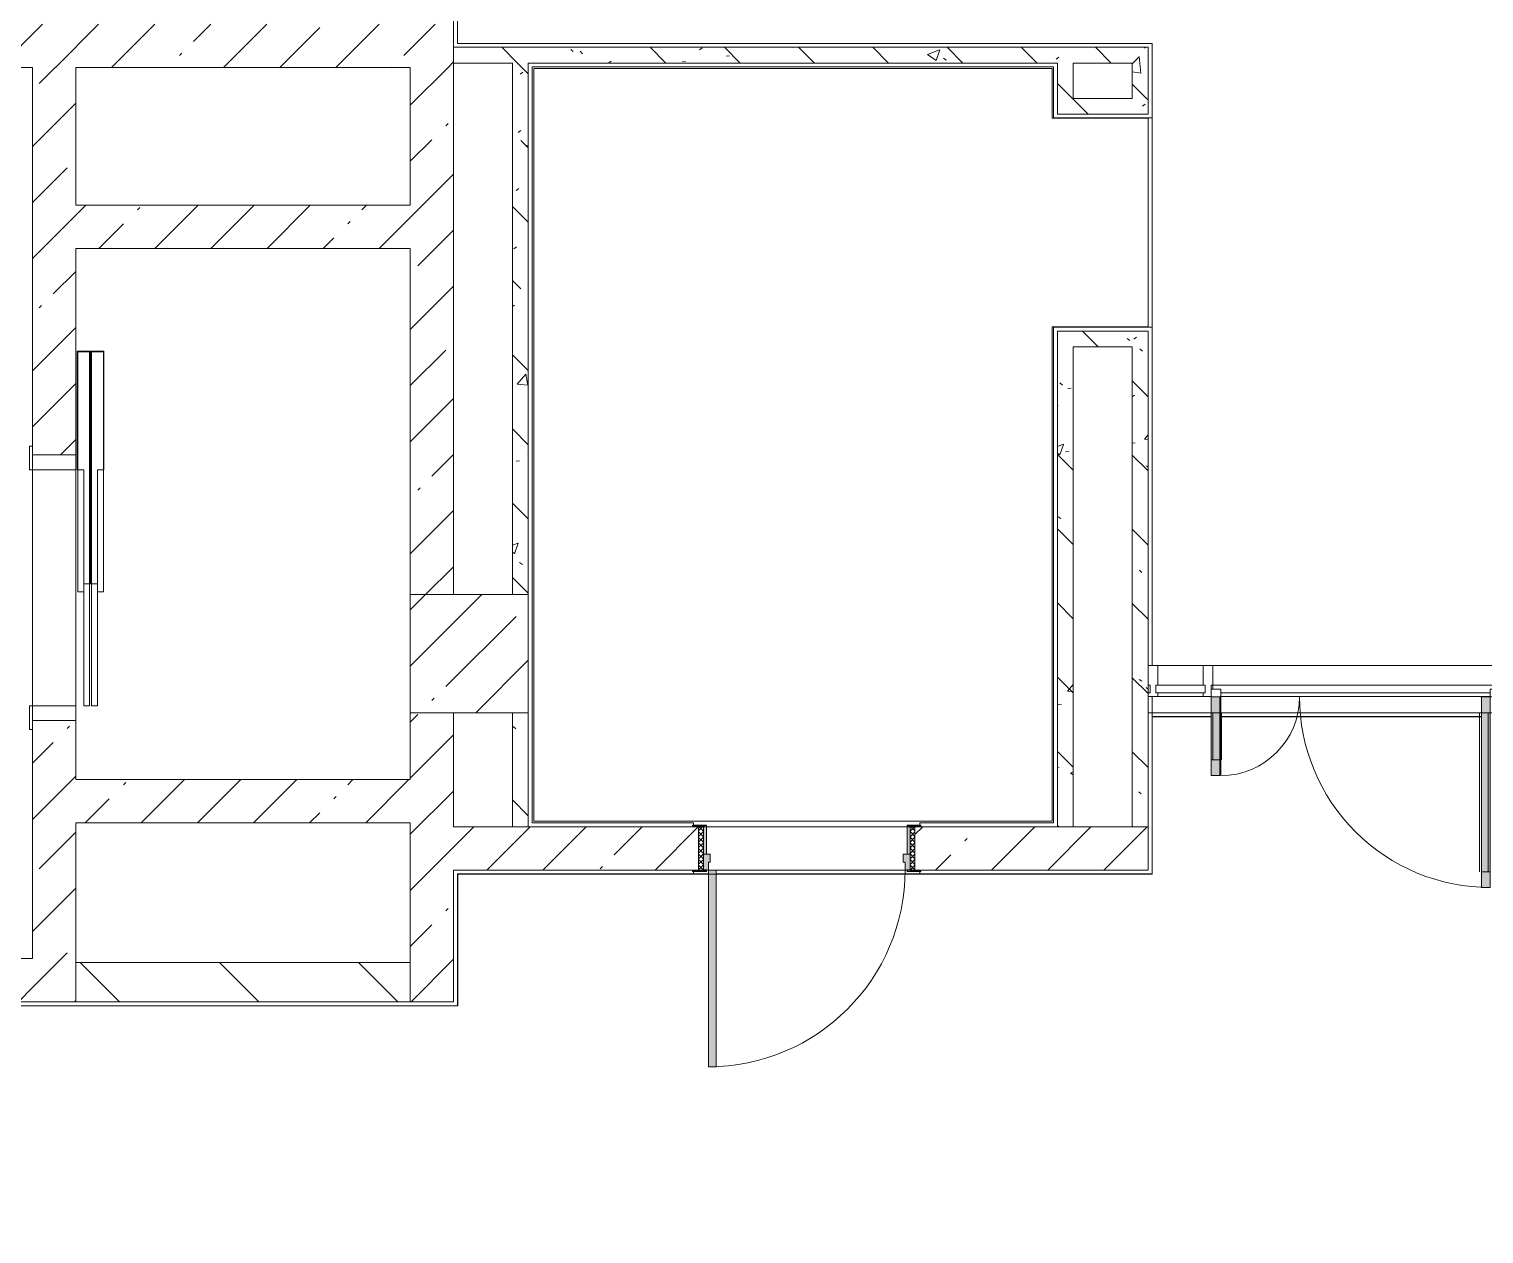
# Model space of a CAD drawing. Header units: millimetres. Extents: x -4029 to 232974, y -8553 to 104777.
# Drawn here: x 111309 to 118703, y 9050 to 15175 of the extents above; entities that cross this region are included whole.
import ezdxf

# ---------------------------------------------------------------- set-up
doc = ezdxf.new("R2010")
doc.units = ezdxf.units.MM
for name, color, linetype, lineweight in [('A-AREA-BNDY-1', 7, 'Continuous', 5), ('A-GLAZ-CURT-1', 7, 'Continuous', 5), ('A-GLAZ-CWMG-2', 7, 'Continuous', 5), ('A-WALL', 7, 'Continuous', 9), ('I-WALL-6', 7, 'Continuous', 5), ('S-COLS-2', 7, 'Continuous', 5)]:
    doc.layers.add(name, color=color, linetype=linetype, lineweight=lineweight)
for name, color, linetype, lineweight, true_color in [('A-DETL-GENF-10', 7, 'Continuous', 5, 0xe2e2e2), ('A-DETL-GENF-9', 7, 'Continuous', 5, 0xaaaaaa), ('A-DOOR-3', 7, 'Continuous', 5, 0xaaaaaa), ('A-DOOR-4', 7, 'Continuous', 5, 0xe2e2e2), ('A-DOOR-FRAM-3', 7, 'Continuous', 5, 0xe2e2e2), ('A-DOOR-FRAM-4', 7, 'Continuous', 5, 0xaaaaaa), ('A-FLOR-2', 7, 'Continuous', 5, 0xaaaaaa), ('I-WALL-8', 7, 'Continuous', 5, 0x787878)]:
    doc.layers.add(name, color=color, linetype=linetype, lineweight=lineweight, true_color=true_color)
pattern_1 = [(45, (71086.4, 0), (-285.123, 285.123), []), (45, (71371.53, 0), (-285.123, 285.123), [504.031, -100.806, 16.764, -84.042])]
pattern_2 = [(135, (71086.4, 0), (-377.171, -377.171), [533.4, -88.9, 17.78, -88.9]), (135, (71086.4, 376.94), (-377.171, -377.171), []), (50, (71086.4, 0), (637.6445, -55.7866), [66.675, -733.425]), (355, (71086.4, 0), (-123.349, 668.699), [53.34, -586.74]), (100.451, (71139.54, -4.65), (514.299, 612.908), [56.665, -623.315]), (46.184, (71086.4, 177.8), (948.776, -147.15), [100.012, -1100.137]), (96.636, (71165.5, 165.5), (830.909, 865.997), [84.998, -934.973]), (351.184, (71086.4, 177.8), (830.918, 865.988), [80.01, -880.11]), (21, (71175.3, 133.35), (530.6506, -357.928), [66.675, -733.425]), (326, (71175.3, 133.35), (216.308, 644.6585), [53.34, -586.74]), (71.451, (71219.5, 103.5), (746.9596, 286.724), [56.665, -623.315]), (37.5, (71086.4, 0), (10.8105, 295.9426), [16.764, -562.864, 16.764, -578.866, -588.962]), (37.5, (71086.4, 0), (10.8105, 295.9426), [-1175.258, 16.764, -572.198]), (7.5, (71086.4, 0), (233.8692, 350.6318), [16.764, -322.834, 16.764, -549.529, -224.472]), (7.5, (71086.4, 0), (233.8692, 350.6318), [-905.891, 16.764, -207.708]), (327.5, (70888.16, 0), (474.5678, -20.0513), [16.764, -205.486, 16.764, -676.656, -920.115]), (327.5, (70888.16, 0), (474.5678, -20.0513), [-915.67, 16.764, -903.351]), (317.5, (70799.26, 0), (518.452, 88.9934), [16.764, -272.161, 16.764, -443.738, -653.415]), (317.5, (70799.26, 0), (518.452, 88.9934), [-749.427, 16.764, -636.651])]

# ---------------------------------------------------------------- blocks, each defined once
blk = doc.blocks.new('110_Дверь_СКБ_1Ст_Внутренняя1 - Д-11 1100x2100h_кладовые _все__ коридор _между помещениями блока столовой__ моечные _все_-32089417-1_2_1_птичка')
at = {"layer": 'A-DOOR-3'}
h = blk.add_hatch(dxfattribs=at)
h.set_pattern_fill('FP_41', color=256, style=0, pattern_type=2)
h.set_pattern_definition([(135, (1751.41, 174.685), (-14.14214, -14.14214), []), (225, (1751.41, 174.685), (14.14214, -14.14214), [])])
h.paths.add_polyline_path([(537.5, 110), (537.5, -110), (562.5, -110), (562.5, 110)])
at = {"layer": 'A-DOOR-4'}
h = blk.add_hatch(color=256, dxfattribs=at)
h.paths.add_polyline_path([(537.5, 110), (512.5, 110), (512.5, 70), (502.5, 70), (502.5, 30), (537.5, 30), (537.5, 104.3)])
h.paths.add_polyline_path([(-487.5, 110), (-512.5, 110), (-512.5, 30), (-477.5, 30), (-477.5, 70), (-487.5, 70)])
at = {"layer": 'A-DOOR-FRAM-3'}
for points in [[(512.5, 1110), (472.5, 1110), (472.5, 110), (512.5, 110), (512.5, 1030.8)], [(-567.5, 118), (-562.5, 110), (-497.5, 115.3), (-497.5, 118), (-562.5, 118)], [(587.5, 118), (522.5, 118), (522.5, 110), (592.5, 110), (592.5, 118)], [(-512.5, 30), (-512.5, -110), (-497.5, -110), (-497.5, 30)], [(522.5, 30), (522.5, -110), (537.5, -110), (537.5, 30)], [(-567.5, -110), (-562.5, -118), (-497.5, -118), (-497.5, -110), (-562.5, -110)], [(537.5, -110), (522.5, -115.3), (522.5, -118), (592.5, -118), (587.5, -110), (562.5, -110)]]:
    blk.add_hatch(color=256, dxfattribs=at).paths.add_polyline_path(points)
at = {"layer": 'A-DOOR-FRAM-4'}
h = blk.add_hatch(dxfattribs=at)
h.set_pattern_fill('FP_42', color=256, style=0, pattern_type=2)
h.set_pattern_definition([(45, (-371.384, 174.685), (-14.1421, 14.1421), []), (135, (-371.384, 174.685), (-14.1421, -14.1421), [])])
h.paths.add_polyline_path([(-537.5, 110), (-537.5, -110), (-512.5, -110), (-512.5, 110)])
at = {"layer": 'A-DOOR-3'}
for p, q in [((512.5, 1110), (472.5, 1110)), ((472.5, 1110), (472.5, 110)), ((512.5, 110), (512.5, 1110)), ((472.5, 110), (512.5, 110))]:
    blk.add_line(p, q, dxfattribs=at)
blk.add_arc((512.5, 110), 1000, 90, 180, dxfattribs=at)
at = {"layer": 'A-DOOR-FRAM-4'}
for p, q in [((-497.5, 118), (-567.5, 118)), ((-567.5, 118), (-567.5, 110)), ((-567.5, 110), (-497.5, 110)), ((-512.5, 110), (-537.5, 110)), ((-537.5, 110), (-537.5, -110)), ((-487.5, 110), (-512.5, 110)), ((-512.5, 110), (-512.5, 30)), ((-512.5, -110), (-512.5, 110)), ((-497.5, 110), (-512.5, 110)), ((-512.5, 110), (-512.5, 109)), ((-512.5, 109), (-497.5, 109)), ((-497.5, 110), (-497.5, 118)), ((-497.5, 109), (-497.5, 110)), ((-487.5, 70), (-487.5, 110)), ((512.5, 110), (512.5, 70)), ((537.5, 110), (512.5, 110)), ((592.5, 118), (522.5, 118)), ((522.5, 118), (522.5, 110)), ((537.5, 110), (522.5, 110)), ((522.5, 110), (522.5, 109)), ((522.5, 110), (592.5, 110)), ((522.5, 109), (537.5, 109)), ((537.5, 30), (537.5, 110)), ((562.5, 110), (537.5, 110)), ((537.5, 110), (537.5, -110)), ((537.5, 109), (537.5, 110)), ((562.5, -110), (562.5, 110)), ((592.5, 110), (592.5, 118)), ((-512.5, 30), (-477.5, 30)), ((-497.5, 30), (-512.5, 30)), ((-512.5, 30), (-512.5, -110)), ((-497.5, -110), (-497.5, 30)), ((-477.5, 70), (-487.5, 70)), ((-477.5, 30), (-477.5, 70)), ((512.5, 70), (502.5, 70)), ((502.5, 70), (502.5, 30)), ((502.5, 30), (537.5, 30)), ((537.5, 30), (522.5, 30)), ((522.5, 30), (522.5, -110)), ((537.5, -110), (537.5, 30)), ((-497.5, -110), (-567.5, -110)), ((-567.5, -110), (-567.5, -118)), ((-567.5, -118), (-497.5, -118)), ((-537.5, -110), (-512.5, -110)), ((-512.5, -110), (-497.5, -110)), ((-497.5, -118), (-497.5, -110)), ((522.5, -110), (537.5, -110)), ((592.5, -110), (522.5, -110)), ((522.5, -110), (522.5, -118)), ((522.5, -118), (592.5, -118)), ((537.5, -110), (562.5, -110)), ((592.5, -118), (592.5, -110))]:
    blk.add_line(p, q, dxfattribs=at)
blk = doc.blocks.new('DOR_Дверь лифта - 1350х2050h-V179-1_2_1_птичка')
at = {"layer": 'A-DOOR-3'}
for p, q in [((-600, 125), (-720, 125)), ((-720, 125), (-720, 110)), ((-720, 110), (-600, 110)), ((-675, 110), (-675, -110)), ((-600, 110), (-675, 110)), ((-600, 110), (-600, 125)), ((600, 110), (-600, 110)), ((-600, 110), (-600, -110)), ((720, 125), (600, 125)), ((600, 125), (600, 110)), ((600, -110), (600, 110)), ((675, 110), (600, 110)), ((600, 110), (720, 110)), ((675, -110), (675, 110)), ((720, 110), (720, 125)), ((-675, -110), (-600, -110)), ((-600, -110), (600, -110)), ((-20, -120), (-20, -150)), ((600, -120), (-20, -120)), ((600, -110), (675, -110)), ((600, -150), (600, -120)), ((-600, -150), (-600, -180)), ((20, -150), (-600, -150)), ((-600, -180), (20, -180)), ((-600, -190), (-600, -220)), ((20, -190), (-600, -190)), ((-600, -220), (20, -220)), ((-20, -150), (600, -150)), ((-20, -220), (-20, -250)), ((600, -220), (-20, -220)), ((20, -180), (20, -150)), ((20, -220), (20, -190)), ((600, -250), (600, -220)), ((-20, -250), (600, -250))]:
    blk.add_line(p, q, dxfattribs=at)
at = {"layer": 'A-DOOR-FRAM-4'}
for p, q in [((600, -117), (600, -120)), ((1203, -117), (600, -117)), ((600, -120), (1200, -120)), ((1200, -120), (1200, -180)), ((1203, -183), (1203, -117)), ((1200, -180), (20, -180)), ((20, -180), (20, -183)), ((20, -183), (1203, -183)), ((1203, -187), (20, -187)), ((20, -187), (20, -190)), ((20, -190), (1200, -190)), ((1200, -190), (1200, -250)), ((1203, -253), (1203, -187)), ((600, -250), (600, -253)), ((1200, -250), (600, -250)), ((600, -253), (1203, -253))]:
    blk.add_line(p, q, dxfattribs=at)
blk = doc.blocks.new('Прямоугольный импост - Импост структурный с накладкой - 160мм Темный-32467808-1_2_1_птичка')
at = {"layer": 'A-GLAZ-CWMG-2'}
for p, q in [((-50, 40), (-50, 140)), ((-50, 140), (0, 140)), ((0, 140), (0, 40)), ((-40, 40), (-50, 40)), ((-50, -17), (-50, 0)), ((-50, 0), (-40, 0)), ((-40, 0), (-40, 40)), ((-10, 40), (-10, 0)), ((0, 40), (-10, 40)), ((-10, 0), (0, 0)), ((0, 0), (0, -17)), ((0, -17), (-50, -17))]:
    blk.add_line(p, q, dxfattribs=at)
blk = doc.blocks.new('Системная панель - Стекло - 40мм-32785804-1_2_1_птичка')
at = {"layer": 'A-GLAZ-CURT-1'}
for p, q in [((125, 0), (-125, 0)), ((-125, 0), (-125, -40)), ((125, -40), (125, 0)), ((-125, -40), (125, -40))]:
    blk.add_line(p, q, dxfattribs=at)
blk = doc.blocks.new('Дверь_Витражная_остекление_ - В-9-32786634-1_2_1_птичка')
at = {"layer": 'A-DETL-GENF-10'}
for points in [[(-639.5, 989), (-684.5, 989), (-684.5, 20), (-639.5, 20), (-639.5, 920)], [(689.5, 420), (689.5, 20), (734.5, 20), (734.5, 420)]]:
    blk.add_hatch(color=256, dxfattribs=at).paths.add_polyline_path(points)
at = {"layer": 'A-DETL-GENF-9'}
for p, q in [((-684.5, 989), (-639.5, 989)), ((-684.5, 989), (-684.5, 20)), ((-639.5, 989), (-684.5, 989)), ((-684.5, 989), (-684.5, 20)), ((-639.5, 989), (-639.5, 20)), ((-639.5, 20), (-639.5, 989)), ((-684.5, 909), (-639.5, 909)), ((-674.5, 909), (-674.5, 100)), ((-630.5, 909), (-630.5, 100)), ((734.5, 420), (689.5, 420)), ((689.5, 420), (689.5, 20)), ((734.5, 420), (689.5, 420)), ((689.5, 420), (689.5, 20)), ((734.5, 420), (734.5, 20)), ((734.5, 20), (734.5, 420)), ((680.5, 340), (680.5, 100)), ((734.5, 340), (689.5, 340)), ((724.5, 340), (724.5, 100)), ((-684.5, 100), (-639.5, 100)), ((734.5, 100), (689.5, 100)), ((-639.5, 20), (-684.5, 20)), ((-684.5, 20), (-639.5, 20))]:
    blk.add_line(p, q, dxfattribs=at)
at = {"layer": 'A-DOOR-3'}
for p, q in [((-684.5, 989), (-684.5, 20)), ((684.5, 420), (684.5, 20)), ((-684.5, 20), (-734.5, 20)), ((-734.5, 20), (-734.5, -20)), ((-684.5, -20), (-684.5, 20)), ((734.5, 20), (684.5, 20)), ((684.5, 20), (684.5, -20)), ((734.5, -20), (734.5, 20)), ((-734.5, -20), (-684.5, -20)), ((684.5, -20), (734.5, -20))]:
    blk.add_line(p, q, dxfattribs=at)
for centre, radius, start, end in [((-684.5, 20), 969, 360, 90), ((684.5, 20), 400, 90, 180)]:
    blk.add_arc(centre, radius, start, end, dxfattribs=at)
blk = doc.blocks.new('Прямоугольный импост - Импост структурный с накладкой - 160мм Темный-32786259-1_2_1_птичка')
at = {"layer": 'A-GLAZ-CWMG-2'}
for p, q in [((46240, 11940), (47689, 11940)), ((46240, 11820), (46240, 11840)), ((46240, 11840), (47689, 11840)), ((47689, 11840), (47689, 11820)), ((46280, 11800), (47649, 11800)), ((46280, 11783), (47649, 11783))]:
    blk.add_line(p, q, dxfattribs=at)
blk = doc.blocks.new('Прямоугольный импост - Импост структурный с накладкой - 160мм Темный-32785802-1_2_1_птичка')
at = {"layer": 'A-GLAZ-CWMG-2'}
for p, q in [((45960, 11940), (46190, 11940)), ((45960, 11783), (46190, 11783))]:
    blk.add_line(p, q, dxfattribs=at)
blk = doc.blocks.new('Прямоугольный импост - Импост структурный с накладкой - 160мм Темный-V206-1_2_1_птичка')
at = {"layer": 'A-GLAZ-CWMG-2'}
for p, q in [((-25, 40), (-25, 140)), ((-25, 140), (25, 140)), ((25, 140), (25, 40)), ((-15, 40), (-25, 40)), ((-15, 20), (-15, 40)), ((15, 40), (15, 0)), ((25, 40), (15, 40)), ((15, 0), (25, 0)), ((25, 0), (25, -17)), ((25, -17), (-15, -17))]:
    blk.add_line(p, q, dxfattribs=at)

msp = doc.modelspace()

# ---------------------------------------------------------------- hatches: boundary and pattern name
at = {"layer": 'I-WALL-6'}
h = msp.add_hatch(dxfattribs=at)
h.set_pattern_fill('FP_116', color=256, style=0, pattern_type=2)
h.set_pattern_definition(pattern_1)
h.paths.add_polyline_path([(109846.4062, 14980), (113466.4061, 14980), (113466.4062, 15200), (109846.4062, 15200)])
h = msp.add_hatch(dxfattribs=at)
h.set_pattern_fill('FP_116', color=256, style=0, pattern_type=2)
h.set_pattern_definition(pattern_1)
h.paths.add_polyline_path([(111326.4062, 14280), (111546.4062, 14280), (111546.4062, 14980), (111326.4062, 14979.5833), (111326.4062, 14918.5546)])
h = msp.add_hatch(dxfattribs=at)
h.set_pattern_fill('FP_116', color=256, style=0, pattern_type=2)
h.set_pattern_definition(pattern_1)
h.paths.add_polyline_path([(113466.4062, 12299.9999), (113466.4062, 14980), (113246.4062, 14980), (113246.4062, 12299.9999)])
h = msp.add_hatch(dxfattribs=at)
h.set_pattern_fill('FP_116', color=256, style=0, pattern_type=2)
h.set_pattern_definition(pattern_1)
h.paths.add_polyline_path([(111395.7039, 10230), (111546.4062, 10230), (111546.4062, 11660), (111326.4062, 11660), (111326.4062, 10230)])
h.paths.add_polyline_path([(111326.4062, 13010), (111546.4062, 13010), (111546.4062, 14280), (111326.4062, 14280), (111326.4062, 13550)])
h = msp.add_hatch(dxfattribs=at)
h.set_pattern_fill('FP_116', color=256, style=0, pattern_type=2)
h.set_pattern_definition(pattern_1)
h.paths.add_polyline_path([(111997.8899, 14060), (113246.4062, 14060), (113246.4062, 14280), (111546.4062, 14280), (111546.4062, 14060)])
h = msp.add_hatch(dxfattribs=at)
h.set_pattern_fill('FP_116', color=256, style=0, pattern_type=2)
h.set_pattern_definition(pattern_1)
h.paths.add_polyline_path([(113466.4062, 10230), (113466.4062, 11699.9999), (113246.4062, 11699.9999), (113246.4062, 10230)])
h = msp.add_hatch(dxfattribs=at)
h.set_pattern_fill('FP_116', color=256, style=0, pattern_type=2)
h.set_pattern_definition(pattern_1)
h.paths.add_polyline_path([(111546.4062, 11140), (113246.4062, 11140), (113246.4062, 11360), (111546.4062, 11360), (111546.4062, 11188.491)])
h = msp.add_hatch(dxfattribs=at)
h.set_pattern_fill('FP_116', color=256, style=0, pattern_type=2)
h.set_pattern_definition(pattern_1)
h.paths.add_polyline_path([(116516.4061, 10900), (116996.4061, 10900), (116996.4061, 11120), (115811.4062, 11120), (115811.4062, 10900), (116294.6152, 10900)])
h.paths.add_polyline_path([(114197.0993, 10900), (114711.4062, 10900), (114711.4062, 11120), (113466.4062, 11120), (113466.4062, 10900), (113866.4062, 10900)])
h = msp.add_hatch(dxfattribs=at)
h.set_pattern_fill('FP_116', color=256, style=0, pattern_type=2)
h.set_pattern_definition(pattern_1)
h.paths.add_polyline_path([(110002.0676, 10230), (111326.4062, 10230), (111326.4062, 10450), (109846.4062, 10449.9997), (109846.4062, 10230), (109866.4062, 10230)])
h = msp.add_hatch(dxfattribs=at)
h.set_pattern_fill('FP_134', color=256, style=0, pattern_type=2)
h.set_pattern_definition([(135, (71086.4, 0), (-353.5534, -353.5534), [])])
h.paths.add_polyline_path([(112099.5834, 10230), (113246.4062, 10230), (113246.4062, 10430), (111546.4062, 10430), (111546.4062, 10230)])
at = {"layer": 'I-WALL-8'}
h = msp.add_hatch(dxfattribs=at)
h.set_pattern_fill('FP_142', color=256, style=0, pattern_type=2)
h.set_pattern_definition(pattern_2)
h.paths.add_polyline_path([(114197.0993, 15002.4572), (116996.4061, 15002.4572), (116990.9792, 15082.4572), (113466.4062, 15082.4572), (113466.4062, 15002.4572), (113866.4062, 15002.4572)])
h = msp.add_hatch(dxfattribs=at)
h.set_pattern_fill('FP_142', color=256, style=0, pattern_type=2)
h.set_pattern_definition(pattern_2)
h.paths.add_polyline_path([(113846.4062, 11120), (113846.4062, 11699.9999), (113766.4062, 11699.9999), (113766.4062, 11120)])
h.paths.add_polyline_path([(113766.4062, 12299.9999), (113846.4062, 12299.9999), (113846.4062, 15002.4572), (113766.4062, 15002.4572), (113766.4062, 12571.2868)])
h = msp.add_hatch(dxfattribs=at)
h.set_pattern_fill('FP_142', color=256, style=0, pattern_type=2)
h.set_pattern_definition(pattern_2)
h.paths.add_polyline_path([(116536.4061, 14742.4572), (116616.4061, 14742.4572), (116616.4061, 15002.4572), (116536.4061, 15002.4572), (116536.4061, 14822.4572)])
h = msp.add_hatch(dxfattribs=at)
h.set_pattern_fill('FP_142', color=256, style=0, pattern_type=2)
h.set_pattern_definition(pattern_2)
h.paths.add_polyline_path([(116996.4061, 14822.4572), (116996.4061, 15002.4572), (116916.4061, 15002.4572), (116916.4061, 14822.4572)])
h = msp.add_hatch(dxfattribs=at)
h.set_pattern_fill('FP_142', color=256, style=0, pattern_type=2)
h.set_pattern_definition(pattern_2)
h.paths.add_polyline_path([(116616.4061, 14742.4572), (116996.4061, 14742.4572), (116996.4061, 14822.4572), (116616.4061, 14822.4572)])
h = msp.add_hatch(dxfattribs=at)
h.set_pattern_fill('FP_142', color=256, style=0, pattern_type=2)
h.set_pattern_definition(pattern_2)
h.paths.add_polyline_path([(116536.4061, 13560), (116916.4061, 13560), (116916.4061, 13640), (116536.4061, 13640)])
h = msp.add_hatch(dxfattribs=at)
h.set_pattern_fill('FP_142', color=256, style=0, pattern_type=2)
h.set_pattern_definition(pattern_2)
h.paths.add_polyline_path([(116996.4061, 11120), (116996.4061, 13640), (116916.4061, 13640), (116916.4061, 11120)])
h = msp.add_hatch(dxfattribs=at)
h.set_pattern_fill('FP_142', color=256, style=0, pattern_type=2)
h.set_pattern_definition(pattern_2)
h.paths.add_polyline_path([(116616.4061, 11120), (116616.4061, 13560), (116536.4061, 13560), (116536.4061, 11120)])
at = {"layer": 'S-COLS-2'}
h = msp.add_hatch(dxfattribs=at)
h.set_pattern_fill('FP_116', color=256, style=0, pattern_type=2)
h.set_pattern_definition(pattern_1)
h.paths.add_polyline_path([(113466.4062, 11699.9999), (113846.4062, 11699.9999), (113846.4062, 12299.9999), (113246.4062, 12299.9999), (113246.4062, 11699.9999)])

# ---------------------------------------------------------------- linework, layer by layer
at = {"layer": 'A-AREA-BNDY-1', "flags": 128}
msp.add_lwpolyline([(116996.4061, 13661), (116996.4061, 14722.6288), (116508.4061, 14722.6288), (116508.4061, 14974.4572), (113874.4062, 14974.4572), (113874.4062, 11148), (116508.4061, 11148), (116508.4061, 13661)], close=True, dxfattribs=at)
msp.add_lwpolyline([(119072.8966, 11699.9998), (117017.4061, 11699.9998), (117017.4061, 10879), (113487.4062, 10879), (113487.4062, 10209), (109847.4062, 10209), (109847.4062, 7921), (136366.4063, 7921)], dxfattribs=at)
at = {"layer": 'A-FLOR-2'}
for p, q in [((113486.4062, 16679.9998), (113486.4062, 15102.4572)), ((113486.4062, 15102.4572), (117016.4061, 15102.4572)), ((117016.4061, 15102.4572), (117016.4061, 11939.9998)), ((113866.4062, 14982.4572), (113866.4062, 11140)), ((116516.4061, 14982.4572), (113866.4062, 14982.4572)), ((116516.4061, 14723.6288), (116516.4061, 14982.4572)), ((117016.4061, 14723.6288), (116516.4061, 14723.6288)), ((116516.4061, 11140), (116516.4061, 13660)), ((116516.4061, 13660), (117016.4061, 13660)), ((117016.4061, 11782.9998), (117016.4061, 11678.9998)), ((117316.4061, 11679.9998), (117016.4061, 11679.9998)), ((117016.4061, 11679.9998), (117016.4061, 10880)), ((117016.4061, 11678.9998), (117316.4061, 11678.9998)), ((118690.4061, 11679.9998), (117361.4061, 11679.9998)), ((117361.4061, 11678.9998), (118690.4061, 11678.9998)), ((113866.4062, 11140), (114686.4062, 11140)), ((114686.4062, 11140), (114686.4062, 11128)), ((115836.4062, 11128), (115836.4062, 11140)), ((115836.4062, 11140), (116516.4061, 11140)), ((114761.4062, 10880), (113486.4062, 10880)), ((113486.4062, 10880), (113486.4062, 10210)), ((114686.4062, 10892), (114686.4062, 10880)), ((114686.4062, 10880), (114761.4062, 10880)), ((114801.4062, 10880), (115836.4062, 10880)), ((117016.4061, 10880), (114801.4062, 10880)), ((115836.4062, 10880), (115836.4062, 10892)), ((113486.4062, 10210), (109826.4062, 10210))]:
    msp.add_line(p, q, dxfattribs=at)
at = {"layer": 'A-WALL'}
for p, q in [((113766.4062, 11120), (113846.4062, 11120)), ((116536.4061, 11120), (116616.4061, 11120)), ((116916.4061, 11120), (116996.4061, 11120)), ((111546.4062, 10430), (111546.4062, 10230)), ((113246.4062, 10230), (113246.4062, 10430))]:
    msp.add_line(p, q, dxfattribs=at)
at = {"layer": 'I-WALL-6'}
for p, q in [((113466.4062, 12299.9999), (113466.4062, 16699.9998)), ((116996.4061, 15082.4572), (113466.4061, 15082.4572)), ((113466.4061, 15082.4572), (113466.4061, 15002.4572)), ((116996.4061, 14742.4572), (116996.4061, 15082.4572)), ((109846.4062, 14980), (111326.4062, 14980)), ((111326.4062, 14980), (111326.4062, 13010)), ((111546.4062, 14980), (113246.4062, 14980)), ((111546.4062, 14280), (111546.4062, 14980)), ((113246.4062, 14980), (113246.4062, 14280)), ((113466.4061, 15002.4572), (113766.4062, 15002.4572)), ((113766.4062, 15002.4572), (113766.4062, 12299.9999)), ((113846.4062, 15002.4572), (116536.4061, 15002.4572)), ((113846.4062, 12299.9999), (113846.4062, 15002.4572)), ((116536.4061, 15002.4572), (116536.4061, 14742.4572)), ((116616.4061, 15002.4572), (116916.4061, 15002.4572)), ((116616.4061, 14822.4572), (116616.4061, 15002.4572)), ((116916.4061, 15002.4572), (116916.4061, 14822.4572)), ((116916.4061, 14822.4572), (116616.4061, 14822.4572)), ((116536.4061, 14742.4572), (116996.4061, 14742.4572)), ((113246.4062, 14280), (111546.4062, 14280)), ((111546.4062, 13010), (111546.4062, 14060)), ((111546.4062, 14060), (113246.4062, 14060)), ((113246.4062, 14060), (113246.4062, 12299.9999)), ((116996.4061, 13640), (116536.4061, 13640)), ((116536.4061, 13640), (116536.4061, 11120)), ((116996.4061, 10900), (116996.4061, 13640)), ((116616.4061, 13560), (116916.4061, 13560)), ((116616.4061, 11120), (116616.4061, 13560)), ((116916.4061, 13560), (116916.4061, 11120)), ((111326.4062, 13010), (111546.4062, 13010)), ((113246.4062, 12299.9999), (113466.4062, 12299.9999)), ((113766.4062, 12299.9999), (113846.4062, 12299.9999)), ((113246.4062, 11699.9999), (113246.4062, 11360)), ((113466.4062, 11699.9999), (113246.4062, 11699.9999)), ((113466.4062, 11120), (113466.4062, 11699.9999)), ((113766.4062, 11699.9999), (113766.4062, 11120)), ((113846.4062, 11699.9999), (113766.4062, 11699.9999)), ((113846.4062, 11120), (113846.4062, 11699.9999)), ((117316.4061, 11699.9998), (116996.4061, 11699.9998)), ((118690.4061, 11699.9998), (117361.4061, 11699.9998)), ((111326.4062, 11660), (111326.4062, 10450)), ((111546.4062, 11660), (111326.4062, 11660)), ((111546.4062, 11360), (111546.4062, 11660)), ((113246.4062, 11360), (111546.4062, 11360)), ((111546.4062, 11140), (113246.4062, 11140)), ((111546.4062, 10430), (111546.4062, 11140)), ((113246.4062, 11140), (113246.4062, 10430)), ((113766.4062, 11120), (113466.4062, 11120)), ((114681.4062, 11120), (113846.4062, 11120)), ((114751.4062, 11120), (115771.4062, 11120)), ((116536.4061, 11120), (115841.4062, 11120)), ((116916.4061, 11120), (116616.4061, 11120)), ((113466.4062, 10230), (113466.4062, 10900)), ((113466.4062, 10900), (114681.4062, 10900)), ((115761.4062, 10900), (114801.4062, 10900)), ((115841.4062, 10900), (116996.4061, 10900)), ((111326.4062, 10450), (109846.4062, 10450)), ((113246.4062, 10430), (111546.4062, 10430)), ((109846.4062, 10230), (113466.4062, 10230))]:
    msp.add_line(p, q, dxfattribs=at)
at = {"layer": 'S-COLS-2'}
for p, q in [((113766.4062, 12299.9999), (113246.4062, 12299.9999)), ((113246.4062, 12299.9999), (113246.4062, 11699.9999)), ((113846.4062, 12299.9999), (113766.4062, 12299.9999)), ((113846.4062, 11699.9999), (113846.4062, 12299.9999)), ((113246.4062, 11699.9999), (113766.4062, 11699.9999)), ((113766.4062, 11699.9999), (113846.4062, 11699.9999))]:
    msp.add_line(p, q, dxfattribs=at)

# ---------------------------------------------------------------- block references
at = {"layer": 'A-DOOR-3'}
for name, p, rotation in [('DOR_Дверь лифта - 1350х2050h-V179-1_2_1_птичка', (111436.4062, 12335), 90), ('Дверь_Витражная_остекление_ - В-9-32786634-1_2_1_птичка', (118050.9061, 11799.9998), 180), ('110_Дверь_СКБ_1Ст_Внутренняя1 - Д-11 1100x2100h_кладовые _все__ коридор _между помещениями блока столовой__ моечные _все_-32089417-1_2_1_птичка', (115273.9062, 11010), 180)]:
    msp.add_blockref(name, p, dxfattribs=dict(at, rotation=rotation))
at = {"layer": 'A-GLAZ-CURT-1', "rotation": 180}
msp.add_blockref('Системная панель - Стекло - 40мм-32785804-1_2_1_птичка', (117161.4061, 11799.9998), dxfattribs=at)
at = {"layer": 'A-GLAZ-CWMG-2', "extrusion": (0, 0, -1)}
for name, p in [('Прямоугольный импост - Импост структурный с накладкой - 160мм Темный-32467808-1_2_1_птичка', (-116996.4061, 11799.9998)), ('Прямоугольный импост - Импост структурный с накладкой - 160мм Темный-V206-1_2_1_птичка', (-117301.4061, 11799.9998))]:
    msp.add_blockref(name, p, dxfattribs=at)
at = {"layer": 'A-GLAZ-CWMG-2'}
for name in ['Прямоугольный импост - Импост структурный с накладкой - 160мм Темный-32785802-1_2_1_птичка', 'Прямоугольный импост - Импост структурный с накладкой - 160мм Темный-32786259-1_2_1_птичка']:
    msp.add_blockref(name, (71086.4063, 0), dxfattribs=at)

doc.saveas('drawing.dxf')
